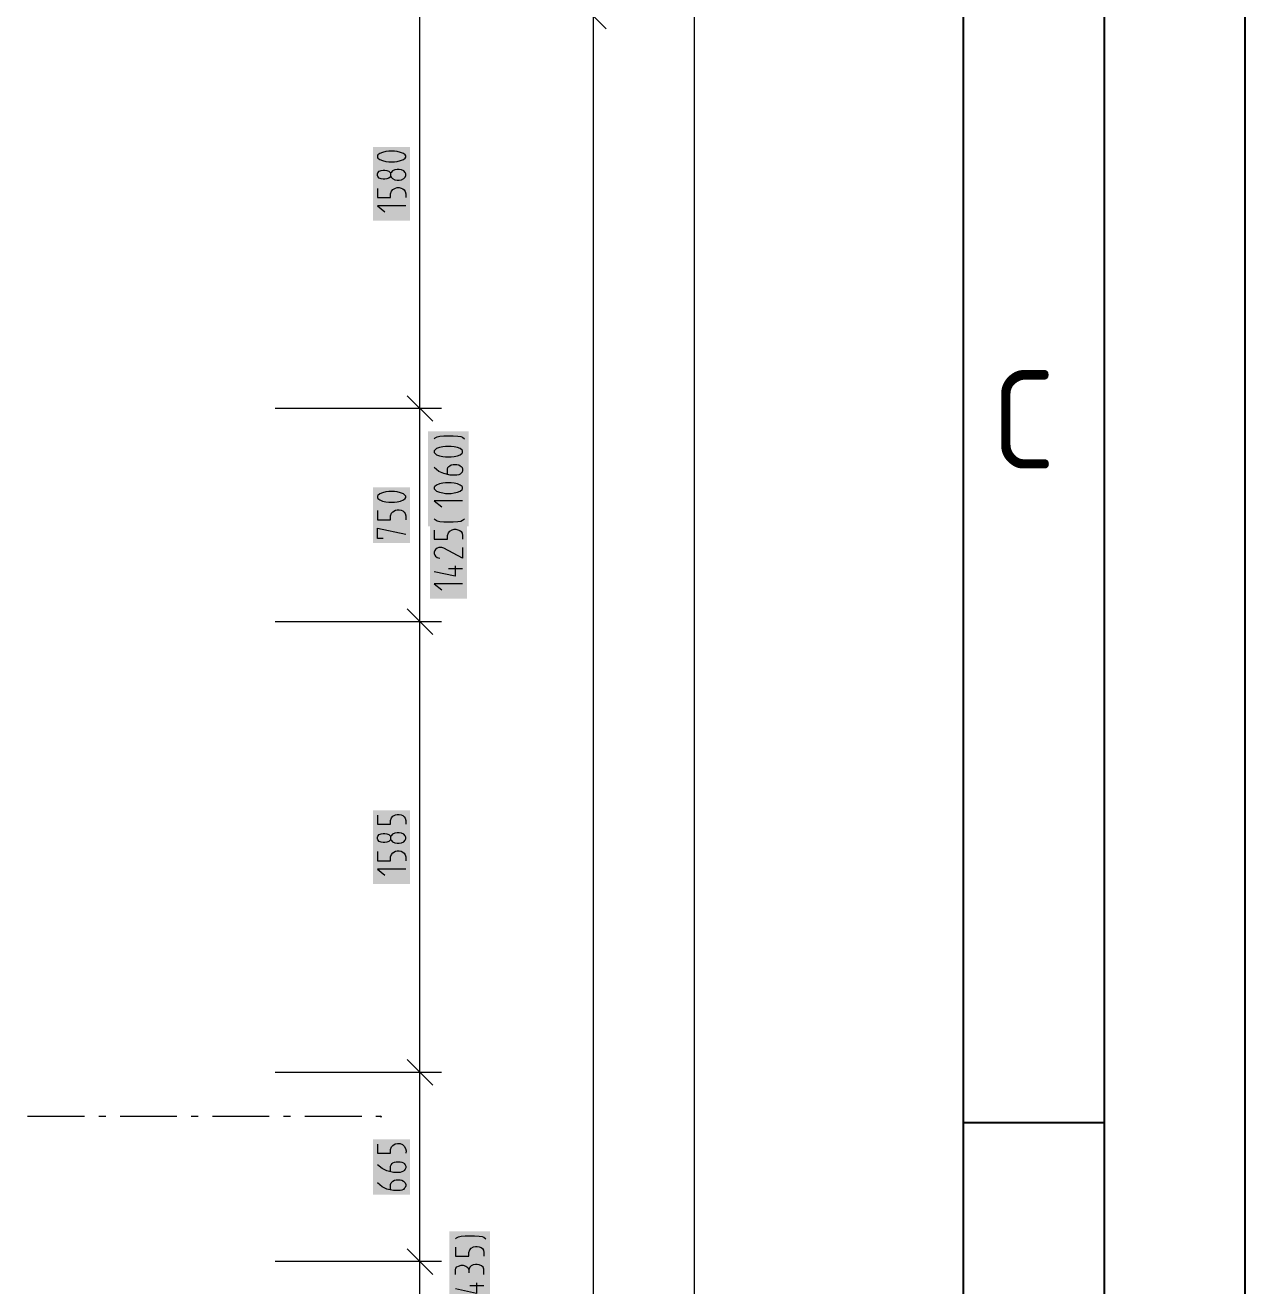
# Model space of a CAD drawing. Header units: millimetres. Extents: x 0 to 594, y 0 to 420.
# Drawn here: x 550.63 to 594, y 254.21 to 299.02 of the extents above; entities that cross this region are included whole.
import ezdxf

# ---------------------------------------------------------------- set-up
doc = ezdxf.new("R2010")
doc.units = ezdxf.units.MM
doc.header["$LTSCALE"] = 8
for name, color, linetype in [('035', 5, 'Continuous'), ('07', 7, 'Continuous'), ('PDF_Koty delkove', 7, 'Continuous'), ('PDF_Osy hlavni', 7, 'Continuous')]:
    doc.layers.add(name, color=color, linetype=linetype)
doc.styles.add('ISO Proportional', font='isocp.shx')

# ---------------------------------------------------------------- blocks, each defined once
blk = doc.blocks.new('IEC_border_a2')
at = {"layer": '035'}
for p, q in [((584, 10), (584, 410)), ((588.983, 260), (584, 260))]:
    blk.add_line(p, q, dxfattribs=at)
blk.add_lwpolyline([(0, 420), (594, 420), (594, 0), (0, 0)], close=True, dxfattribs=at)
at = {"layer": '07'}
blk.add_lwpolyline([(5, 415), (589, 415), (589, 5), (5, 5)], close=True, dxfattribs=at)
at = {"layer": '035', "style": 'ISO Proportional'}
blk.add_text('C', height=3.5, dxfattribs=at).set_placement((585, 283.254))

msp = doc.modelspace()

# ---------------------------------------------------------------- linework, layer by layer
at = {"layer": 'PDF_Koty delkove', "lineweight": 18}
for points in [[(570.836, 138.502), (570.836, 154.678), (570.836, 299.345), (570.836, 347.874), (570.836, 364.047)], [(564.669, 247.485), (564.669, 255.067), (564.669, 261.79), (564.669, 277.812), (564.669, 285.394), (564.669, 301.365), (564.669, 311.474), (564.669, 319.567), (564.669, 337.764), (564.669, 347.874)], [(574.429, 154.678), (574.429, 347.874)], [(571.291, 298.89), (570.381, 299.8)], [(563.237, 294.46), (563.169, 294.406), (563.153, 294.379), (563.153, 294.325), (563.169, 294.298), (563.237, 294.244), (563.338, 294.204), (563.456, 294.176), (563.556, 294.162), (563.759, 294.162), (563.86, 294.176), (563.978, 294.204), (564.079, 294.244), (564.147, 294.298), (564.164, 294.325), (564.164, 294.379), (564.147, 294.406), (564.079, 294.46), (563.978, 294.5), (563.86, 294.527), (563.759, 294.541)], [(563.759, 294.541), (563.556, 294.541), (563.456, 294.527), (563.338, 294.5), (563.237, 294.46)], [(563.624, 293.65), (563.607, 293.623), (563.556, 293.582), (563.49, 293.556), (563.422, 293.542), (563.354, 293.542), (563.287, 293.556), (563.22, 293.582), (563.169, 293.637), (563.153, 293.677), (563.153, 293.731), (563.169, 293.771), (563.22, 293.825), (563.287, 293.852), (563.354, 293.866), (563.422, 293.866), (563.49, 293.852), (563.556, 293.825), (563.607, 293.785), (563.624, 293.758)], [(563.153, 293.218), (563.153, 292.894), (563.624, 292.894), (563.624, 293.029), (563.658, 293.123), (563.709, 293.177), (563.793, 293.231), (563.86, 293.244)], [(563.86, 293.244), (563.927, 293.244), (563.995, 293.231), (564.062, 293.204), (564.112, 293.163), (564.147, 293.11), (564.164, 293.029), (564.164, 292.894)], [(564.164, 292.596), (563.153, 292.596), (563.422, 292.381)], [(565.124, 284.939), (564.215, 285.849)], [(564.316, 285.394), (559.514, 285.394)], [(565.428, 285.394), (564.669, 285.394), (563.911, 285.394)], [(564.669, 285.394), (564.316, 285.394)], [(565.175, 284.317), (565.208, 284.345), (565.276, 284.385), (565.376, 284.412), (565.512, 284.426), (565.848, 284.426), (566.017, 284.412), (566.118, 284.399), (566.186, 284.371), (566.253, 284.317)], [(566.169, 283.131), (566.134, 283.091), (566.101, 283.064), (566.05, 283.037), (565.983, 283.023), (565.747, 283.023), (565.512, 283.077), (565.343, 283.158), (565.175, 283.293)], [(565.646, 283.051), (565.646, 283.239), (565.663, 283.293), (565.697, 283.334), (565.731, 283.36), (565.78, 283.387), (565.848, 283.401), (565.983, 283.401), (566.05, 283.387), (566.101, 283.36), (566.134, 283.334), (566.169, 283.293), (566.186, 283.239), (566.186, 283.186), (566.169, 283.131)], [(563.169, 282.306), (563.153, 282.278), (563.153, 282.225), (563.169, 282.197), (563.237, 282.144), (563.338, 282.103), (563.456, 282.075), (563.556, 282.062), (563.759, 282.062), (563.86, 282.075), (563.978, 282.103), (564.079, 282.144), (564.147, 282.197), (564.164, 282.225), (564.164, 282.278), (564.147, 282.306), (564.079, 282.359), (563.978, 282.4), (563.86, 282.426), (563.759, 282.44)], [(563.759, 282.44), (563.556, 282.44), (563.456, 282.426), (563.338, 282.4), (563.237, 282.359), (563.169, 282.306)], [(566.186, 282.107), (565.175, 282.107), (565.444, 281.892)], [(563.153, 281.765), (563.153, 281.441), (563.624, 281.441), (563.624, 281.576), (563.658, 281.67), (563.709, 281.725), (563.793, 281.778), (563.86, 281.792), (563.927, 281.792), (563.995, 281.778), (564.062, 281.751), (564.112, 281.711), (564.147, 281.657), (564.164, 281.576), (564.164, 281.441)], [(566.253, 281.46), (566.186, 281.406), (566.118, 281.379), (566.017, 281.365), (565.848, 281.352), (565.512, 281.352), (565.376, 281.365), (565.276, 281.393), (565.208, 281.433), (565.175, 281.46)], [(563.354, 280.766), (563.153, 280.766), (563.153, 281.144), (564.164, 280.928)], [(565.175, 281.072), (565.175, 280.749), (565.646, 280.749), (565.646, 280.884), (565.68, 280.978), (565.731, 281.032), (565.815, 281.085), (565.882, 281.099), (565.949, 281.099), (566.017, 281.085), (566.084, 281.059), (566.134, 281.018), (566.169, 280.965), (566.186, 280.884), (566.186, 280.749)], [(566.186, 280.452), (566.186, 280.074), (565.512, 280.425), (565.444, 280.452), (565.343, 280.452), (565.276, 280.425), (565.225, 280.385), (565.191, 280.345), (565.175, 280.29), (565.175, 280.237), (565.191, 280.183), (565.225, 280.142), (565.276, 280.102), (565.376, 280.074)], [(565.916, 279.805), (565.916, 279.427), (565.175, 279.59)], [(566.186, 279.698), (565.68, 279.698)], [(566.186, 279.158), (565.175, 279.158), (565.444, 278.943)], [(565.124, 277.357), (564.215, 278.266)], [(564.669, 277.812), (564.316, 277.812), (559.514, 277.812)], [(565.428, 277.812), (564.669, 277.812), (563.911, 277.812)], [(563.153, 270.935), (563.153, 270.611), (563.624, 270.611), (563.624, 270.747), (563.658, 270.841), (563.709, 270.895), (563.793, 270.948), (563.86, 270.962), (563.927, 270.962), (563.995, 270.948), (564.062, 270.922), (564.112, 270.881), (564.147, 270.828), (564.164, 270.747), (564.164, 270.611)], [(563.354, 269.963), (563.287, 269.977), (563.22, 270.004), (563.169, 270.058), (563.153, 270.099), (563.153, 270.152), (563.169, 270.193), (563.22, 270.247), (563.287, 270.274), (563.354, 270.287), (563.422, 270.287), (563.49, 270.274), (563.556, 270.247), (563.607, 270.206), (563.624, 270.18)], [(563.624, 270.071), (563.607, 270.044), (563.556, 270.004), (563.49, 269.977), (563.422, 269.963), (563.354, 269.963)], [(563.153, 269.639), (563.153, 269.315), (563.624, 269.315), (563.624, 269.451), (563.658, 269.544), (563.709, 269.599), (563.793, 269.652), (563.86, 269.666), (563.927, 269.666), (563.995, 269.652), (564.062, 269.625), (564.112, 269.585), (564.147, 269.532), (564.164, 269.451), (564.164, 269.315)], [(564.164, 269.018), (563.153, 269.018), (563.422, 268.802)], [(565.124, 261.335), (564.215, 262.245)], [(564.669, 261.79), (564.316, 261.79), (559.514, 261.79)], [(565.428, 261.79), (564.669, 261.79), (563.911, 261.79)], [(563.624, 258.267), (563.624, 258.456), (563.641, 258.51), (563.675, 258.55), (563.709, 258.577), (563.759, 258.604), (563.826, 258.618), (563.961, 258.618), (564.028, 258.604), (564.079, 258.577), (564.112, 258.55), (564.147, 258.51), (564.164, 258.456), (564.164, 258.402), (564.147, 258.348), (564.112, 258.307), (564.079, 258.281), (564.028, 258.253), (563.961, 258.239), (563.725, 258.239), (563.49, 258.294), (563.321, 258.375), (563.153, 258.51)], [(563.624, 257.619), (563.624, 257.808), (563.641, 257.862), (563.675, 257.902), (563.709, 257.929), (563.759, 257.956), (563.826, 257.97), (563.961, 257.97), (564.028, 257.956), (564.079, 257.929), (564.112, 257.902), (564.147, 257.862), (564.164, 257.808), (564.164, 257.754), (564.147, 257.7), (564.112, 257.659), (564.079, 257.633), (564.028, 257.605), (563.961, 257.591), (563.725, 257.591), (563.49, 257.646), (563.321, 257.727), (563.153, 257.862)], [(565.933, 255.877), (565.967, 255.905), (566.034, 255.945), (566.134, 255.972), (566.27, 255.986), (566.606, 255.986), (566.775, 255.972), (566.876, 255.959), (566.944, 255.932)], [(566.944, 255.932), (567.011, 255.877)], [(565.124, 254.612), (564.215, 255.522)], [(565.933, 255.581), (565.933, 255.258), (566.404, 255.258), (566.404, 255.393), (566.439, 255.487), (566.489, 255.541), (566.573, 255.594), (566.64, 255.608), (566.708, 255.608), (566.775, 255.594), (566.842, 255.568), (566.893, 255.527), (566.927, 255.474), (566.944, 255.393), (566.944, 255.258)], [(564.669, 255.067), (564.316, 255.067), (559.514, 255.067)], [(565.428, 255.067), (564.669, 255.067), (563.911, 255.067)], [(565.933, 254.611), (565.933, 254.773), (565.949, 254.827), (565.984, 254.88), (566.034, 254.908), (566.134, 254.934), (566.202, 254.934), (566.303, 254.908), (566.371, 254.854), (566.404, 254.773), (566.404, 254.665)], [(566.944, 254.611), (566.944, 254.799), (566.91, 254.866), (566.859, 254.921), (566.775, 254.947), (566.708, 254.961), (566.64, 254.961), (566.556, 254.947), (566.489, 254.921), (566.439, 254.866), (566.404, 254.773)], [(566.674, 254.314), (566.674, 253.936), (565.933, 254.099)], [(566.944, 254.207), (566.439, 254.207)]]:
    msp.add_lwpolyline(points, dxfattribs=at)
for points in [[(563.927, 293.893), (563.86, 293.893), (563.776, 293.879), (563.692, 293.839), (563.641, 293.785), (563.624, 293.758), (563.624, 293.65), (563.641, 293.623), (563.692, 293.568), (563.776, 293.528), (563.86, 293.514), (563.927, 293.514), (564.011, 293.528), (564.096, 293.568), (564.147, 293.623), (564.164, 293.677), (564.164, 293.731), (564.147, 293.785), (564.096, 293.839), (564.011, 293.879)], [(565.78, 284.048), (565.578, 284.048), (565.478, 284.034), (565.36, 284.007), (565.259, 283.967), (565.191, 283.914), (565.175, 283.886), (565.175, 283.833), (565.191, 283.805), (565.259, 283.752), (565.36, 283.711), (565.478, 283.684), (565.578, 283.67), (565.78, 283.67), (565.882, 283.684), (566, 283.711), (566.101, 283.752), (566.169, 283.805), (566.186, 283.833), (566.186, 283.886), (566.169, 283.914), (566.101, 283.967), (566, 284.007), (565.882, 284.034)], [(565.78, 282.754), (565.578, 282.754), (565.478, 282.74), (565.36, 282.713), (565.259, 282.673), (565.191, 282.62), (565.175, 282.592), (565.175, 282.539), (565.191, 282.511), (565.259, 282.458), (565.36, 282.417), (565.478, 282.39), (565.578, 282.376), (565.78, 282.376), (565.882, 282.39), (566, 282.417), (566.101, 282.458), (566.169, 282.511), (566.186, 282.539), (566.186, 282.592), (566.169, 282.62), (566.101, 282.673), (566, 282.713), (565.882, 282.74)], [(563.927, 270.314), (563.86, 270.314), (563.776, 270.3), (563.692, 270.261), (563.641, 270.206), (563.624, 270.18), (563.624, 270.071), (563.641, 270.044), (563.692, 269.99), (563.776, 269.95), (563.86, 269.936), (563.927, 269.936), (564.011, 269.95), (564.096, 269.99), (564.147, 270.044), (564.164, 270.099), (564.164, 270.152), (564.147, 270.206), (564.096, 270.261), (564.011, 270.3)]]:
    msp.add_lwpolyline(points, close=True, dxfattribs=at)
msp.add_lwpolyline([(563.153, 259.239), (563.153, 258.915), (563.624, 258.915), (563.624, 259.05), (563.658, 259.144), (563.709, 259.199, -0.753189), (564.164, 258.915)], format="xyb", dxfattribs=at)
at = {"layer": 'PDF_Koty delkove', "color": 7, "lineweight": 18, "true_color": 0xffffff, "transparency": 33554559}
for points in [[(564.316, 292.066), (564.316, 294.692), (563.001, 292.066), (563.001, 294.692)], [(566.405, 281.2), (566.405, 284.577), (564.956, 281.2), (564.956, 284.577)], [(564.316, 280.614), (564.316, 282.591), (563.001, 280.614), (563.001, 282.591)], [(566.338, 278.629), (566.338, 281.251), (565.023, 278.629), (565.023, 281.251)], [(564.316, 268.488), (564.316, 271.113), (563.001, 268.488), (563.001, 271.113)], [(564.316, 257.44), (564.316, 259.417), (563.001, 257.44), (563.001, 259.417)], [(567.163, 248.986), (567.163, 256.137), (565.714, 248.986), (565.714, 256.137)]]:
    msp.add_solid(points, dxfattribs=at)
at = {"layer": 'PDF_Osy hlavni', "lineweight": 18}
for points in [[(552.739, 260.223), (550.717, 260.223)], [(553.497, 260.223), (553.244, 260.223)], [(556.024, 260.223), (554.002, 260.223)], [(556.783, 260.223), (556.53, 260.223)], [(559.31, 260.223), (557.288, 260.223)], [(560.068, 260.223), (559.816, 260.223)], [(562.596, 260.223), (560.574, 260.223)], [(563.28, 260.223), (563.101, 260.223)]]:
    msp.add_lwpolyline(points, dxfattribs=at)
at = {"layer": 'PDF_Osy hlavni', "lineweight": 18, "transparency": 33554559}
msp.add_solid([(563.325, 260.223), (563.28, 260.177), (563.28, 260.268), (563.234, 260.223)], dxfattribs=at)

# ---------------------------------------------------------------- block references
msp.add_blockref('IEC_border_a2', (0, 0))

doc.saveas('drawing.dxf')
